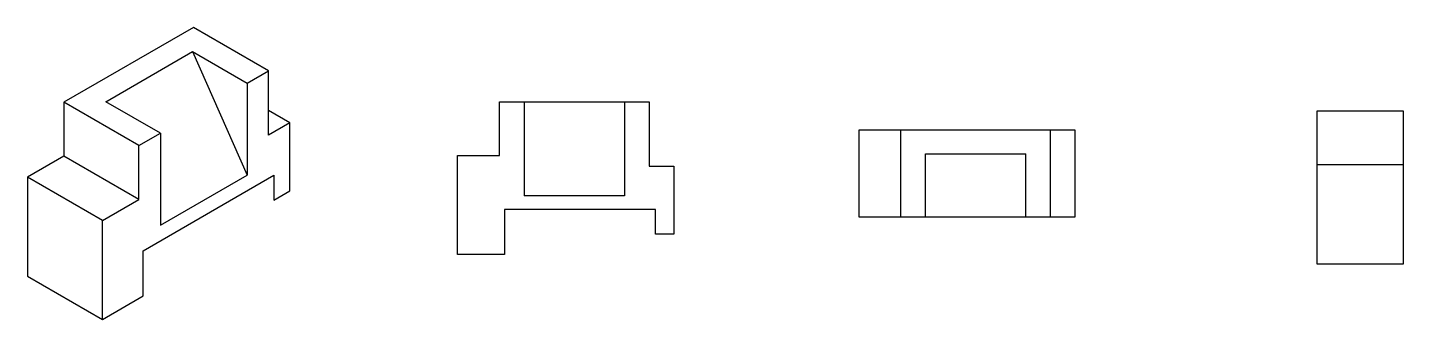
# Model space of a CAD drawing. Header units: inches. Extents: x 84 to 1197, y -8 to 228.
import ezdxf

# ---------------------------------------------------------------- set-up
doc = ezdxf.new("R2010")
doc.units = ezdxf.units.IN
doc.header["$MEASUREMENT"] = 0

msp = doc.modelspace()

# ---------------------------------------------------------------- linework, layer by layer
for p, q in [((218.2, 228.3), (113.4, 167.8)), ((278.8, 193.3), (218.2, 228.3)), ((147.2, 168.3), (217.3, 208.8)), ((217.3, 208.8), (261.5, 183.3)), ((217.3, 208.8), (261.5, 109)), ((261.5, 183.3), (278.8, 193.3)), ((278.8, 141.3), (278.8, 193.3)), ((261.5, 183.3), (261.5, 109)), ((174, 132.8), (113.4, 167.8)), ((113.4, 167.8), (113.4, 124.3)), ((191.4, 142.8), (147.2, 168.3)), ((465.6, 124.7), (465.6, 168.2)), ((465.6, 168.2), (485.6, 168.2)), ((485.6, 168.2), (566.6, 168.2)), ((485.6, 168.2), (485.6, 92.2)), ((566.6, 168.2), (586.6, 168.2)), ((566.6, 168.2), (566.6, 92.2)), ((586.6, 168.2), (586.6, 116.2)), ((296.1, 151.3), (278.8, 161.3)), ((1196.5, 160.7), (1126.5, 160.7)), ((1126.5, 160.7), (1126.5, 117.2)), ((1196.5, 117.2), (1196.5, 160.7)), ((296.1, 151.3), (278.8, 141.3)), ((296.1, 96.3), (296.1, 151.3)), ((756.1, 145.2), (756.1, 75.2)), ((790.1, 145.2), (756.1, 145.2)), ((790.1, 75.2), (790.1, 145.2)), ((810.1, 145.2), (790.1, 145.2)), ((891.1, 145.2), (810.1, 145.2)), ((911.1, 145.2), (891.1, 145.2)), ((911.1, 75.2), (911.1, 145.2)), ((931.1, 145.2), (911.1, 145.2)), ((931.1, 75.2), (931.1, 145.2)), ((174, 132.8), (191.4, 142.8)), ((191.4, 142.8), (191.4, 68.5)), ((113.4, 124.3), (84, 107.3)), ((174, 89.3), (113.4, 124.3)), ((174, 89.3), (174, 132.8)), ((431.6, 44.7), (431.6, 124.7)), ((431.6, 124.7), (465.6, 124.7)), ((810.1, 75.2), (810.1, 126.2)), ((810.1, 126.2), (891.1, 126.2)), ((891.1, 75.2), (891.1, 126.2)), ((586.6, 116.2), (606.6, 116.2)), ((606.6, 116.2), (606.6, 61.2)), ((1196.5, 117.2), (1126.5, 117.2)), ((1126.5, 117.2), (1126.5, 37.2)), ((1196.5, 37.2), (1196.5, 117.2)), ((144.6, 72.3), (84, 107.3)), ((84, 107.3), (84, 27.3)), ((177.5, 47.8), (283.2, 108.8)), ((191.4, 68.5), (261.5, 109)), ((283.2, 108.8), (283.2, 88.8)), ((144.6, 72.3), (174, 89.3)), ((283.2, 88.8), (296.1, 96.3)), ((566.6, 92.2), (485.6, 92.2)), ((591.6, 81.2), (469.6, 81.2)), ((469.6, 81.2), (469.6, 44.7)), ((591.6, 61.2), (591.6, 81.2)), ((144.6, -7.7), (144.6, 72.3)), ((756.1, 75.2), (790.1, 75.2)), ((790.1, 75.2), (810.1, 75.2)), ((810.1, 75.2), (891.1, 75.2)), ((891.1, 75.2), (911.1, 75.2)), ((911.1, 75.2), (931.1, 75.2)), ((606.6, 61.2), (591.6, 61.2)), ((177.5, 11.3), (177.5, 47.8)), ((469.6, 44.7), (431.6, 44.7)), ((1126.5, 37.2), (1196.5, 37.2)), ((84, 27.3), (144.6, -7.7)), ((144.6, -7.7), (177.5, 11.3))]:
    msp.add_line(p, q)

doc.saveas('drawing.dxf')
